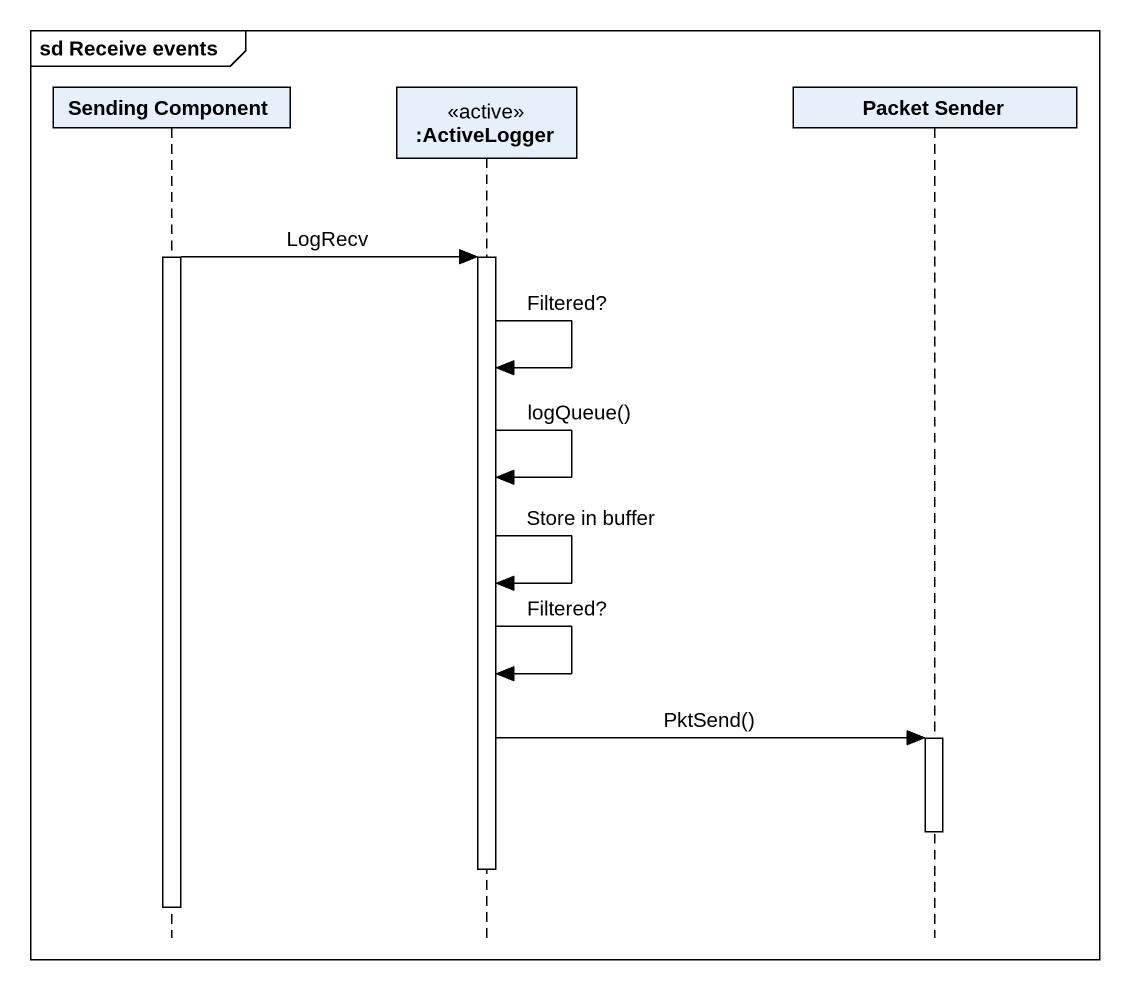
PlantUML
@startuml
mainframe sd Receive events
hide footbox
participant "Sending Component" as Sending_Component
participant ":ActiveLogger" as ActiveLogger <<active>>
participant "Packet Sender" as Packet_Sender

activate Sending_Component
Sending_Component -> ActiveLogger : LogRecv
activate ActiveLogger
ActiveLogger -> ActiveLogger : Filtered?
ActiveLogger -> ActiveLogger : logQueue()
ActiveLogger -> ActiveLogger : Store in buffer
ActiveLogger -> ActiveLogger : Filtered?
ActiveLogger -> Packet_Sender : PktSend()
activate Packet_Sender
deactivate Packet_Sender
deactivate ActiveLogger
deactivate Sending_Component
@enduml
